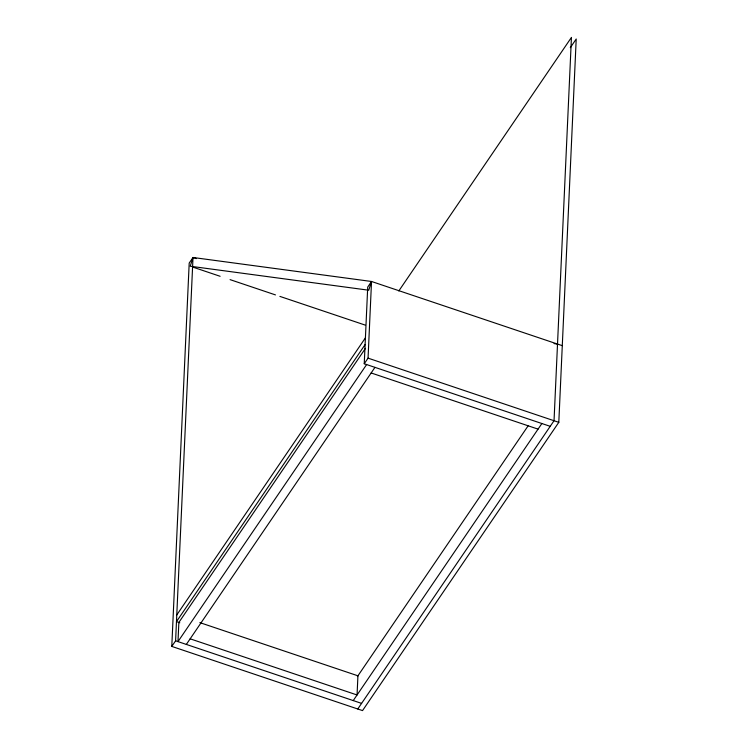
<?xml version="1.0" encoding="UTF-8"?>
<svg xmlns="http://www.w3.org/2000/svg" width="748" height="748" viewBox="0 0 748 748"><rect width="100%" height="100%" fill="white"/><g stroke="black" fill="none" stroke-linecap="round" stroke-linejoin="round"><path stroke-width="1.12" d="M570.303 47.685L576.212 39.008L558.803 422.33L362.537 710.6L171.788 646.412L189.197 263.09L193.012 257.49L371.532 281.482L562.29 345.66M171.788 646.412L175.602 640.812L193.012 257.49L196.331 258.602M364.239 363.752L367.717 287.082L371.532 281.482L368.053 358.142L364.239 363.752L550.219 426.332M193.012 257.49L190.226 266.223L368.745 290.215L371.532 281.482M176.78 614.94L365.407 337.872M398.806 290.963L571.444 37.4L554.034 420.722L357.768 708.992M365.108 344.585L176.472 621.644L179.791 622.766M365.52 348.278L178.856 622.448L177.987 641.616L366.623 364.556M186.336 644.421L374.963 367.361M357.404 676.585L528.284 425.593M353.243 700.586L541.879 423.518M554.062 343.594L557.522 344.061M192.432 266.971L220.108 276.283M230.075 279.63L275.46 294.908M279.892 296.395L365.136 325.071M368.053 358.142L558.803 422.33M371.148 372.962L538.055 429.128M199.866 622.626L357.927 675.809L357.058 694.976L190.151 638.82M175.602 640.812L361.593 703.391"/></g></svg>
